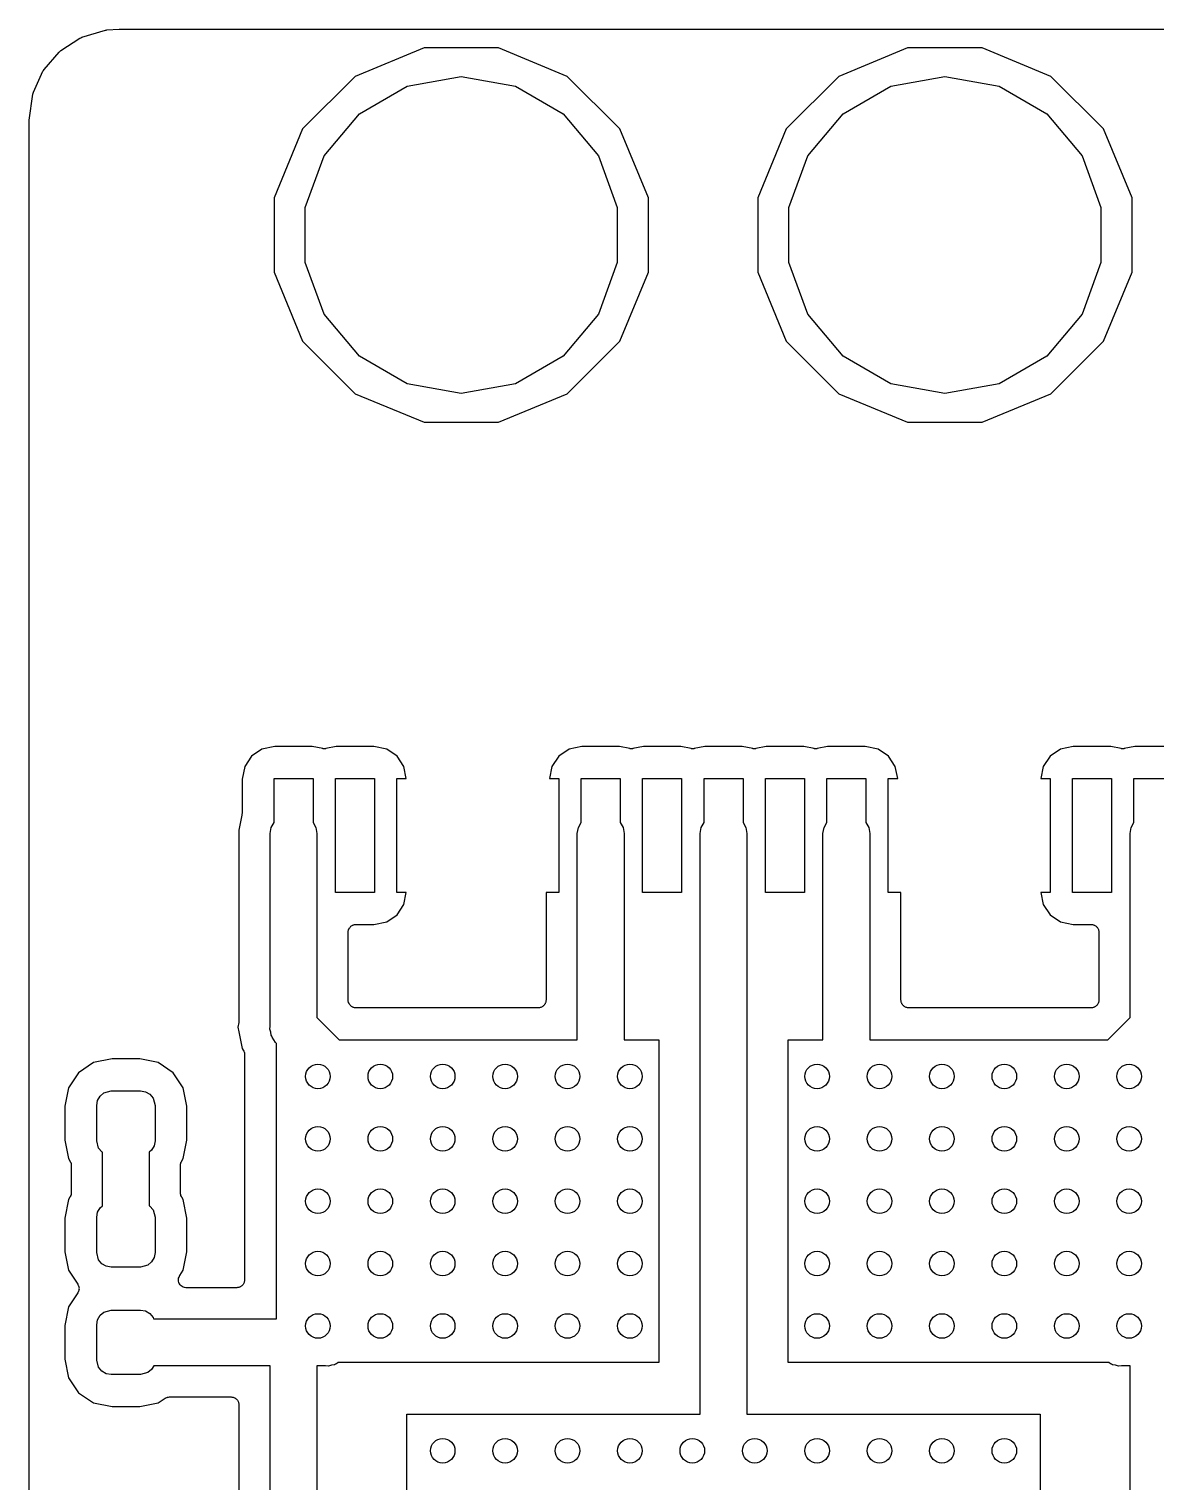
# Model space of a CAD drawing. Extents: x 40 to 164, y -163 to -60.
# Drawn here: x 39.95 to 58.3, y -83.17 to -59.51 of the extents above; entities that cross this region are included whole.
import ezdxf

# ---------------------------------------------------------------- set-up
doc = ezdxf.new("R2010")
doc.units = 0
doc.header["$MEASUREMENT"] = 0
doc.layers.add('BLACK', color=7, linetype='CONTINUOUS')

msp = doc.modelspace()

# ---------------------------------------------------------------- linework, layer by layer
at = {"layer": 'BLACK', "linetype": 'CONTINUOUS'}
for p, q in [((40.8141, -59.6448), (41.1948, -59.531)), ((41.1948, -59.531), (41.2084, -59.5294)), ((41.2084, -59.5294), (41.2218, -59.526)), ((41.2218, -59.526), (41.4189, -59.5113)), ((41.4189, -59.5113), (41.4237, -59.5118)), ((41.4237, -59.5118), (41.4283, -59.511)), ((41.4283, -59.511), (161.747, -59.511)), ((40.4555, -59.8749), (40.4686, -59.8627)), ((40.4686, -59.8627), (40.7814, -59.6599)), ((40.7814, -59.6599), (40.798, -59.6529)), ((40.798, -59.6529), (40.8141, -59.6448)), ((46.3837, -59.817), (45.2634, -60.281)), ((47.5963, -59.817), (46.3837, -59.817)), ((48.7166, -60.281), (47.5963, -59.817)), ((54.2577, -59.817), (53.1374, -60.281)), ((55.4703, -59.817), (54.2577, -59.817)), ((56.5906, -60.281), (55.4703, -59.817)), ((40.1982, -60.1687), (40.4415, -59.8863)), ((40.4415, -59.8863), (40.4555, -59.8749)), ((40.0245, -60.5384), (40.1788, -60.1991)), ((40.1788, -60.1991), (40.189, -60.1842)), ((40.189, -60.1842), (40.1982, -60.1687)), ((45.2634, -60.281), (44.406, -61.1384)), ((46.1079, -60.4414), (46.99, -60.2858)), ((46.99, -60.2858), (47.8721, -60.4414)), ((49.574, -61.1384), (48.7166, -60.281)), ((53.1374, -60.281), (52.28, -61.1384)), ((53.9819, -60.4414), (54.864, -60.2858)), ((54.864, -60.2858), (55.7461, -60.4414)), ((57.448, -61.1384), (56.5906, -60.281)), ((40.0144, -60.573), (40.02, -60.5559)), ((40.02, -60.5559), (40.0245, -60.5384)), ((45.3321, -60.8892), (46.1079, -60.4414)), ((47.8721, -60.4414), (48.6479, -60.8892)), ((53.2061, -60.8892), (53.9819, -60.4414)), ((55.7461, -60.4414), (56.5219, -60.8892)), ((39.9543, -60.9926), (40.0144, -60.573)), ((39.953, -61.0106), (39.9546, -61.0016)), ((39.953, -101.328), (39.953, -61.0106)), ((39.9546, -61.0016), (39.9543, -60.9926)), ((44.7564, -61.5754), (45.3321, -60.8892)), ((48.6479, -60.8892), (49.2236, -61.5754)), ((52.6304, -61.5754), (53.2061, -60.8892)), ((56.5219, -60.8892), (57.0976, -61.5754)), ((44.406, -61.1384), (43.942, -62.2587)), ((50.038, -62.2587), (49.574, -61.1384)), ((52.28, -61.1384), (51.816, -62.2587)), ((57.912, -62.2587), (57.448, -61.1384)), ((44.45, -62.4171), (44.7564, -61.5754)), ((49.2236, -61.5754), (49.53, -62.4171)), ((52.324, -62.4171), (52.6304, -61.5754)), ((57.0976, -61.5754), (57.404, -62.4171)), ((43.942, -62.2587), (43.942, -63.4713)), ((44.45, -63.3129), (44.45, -62.4171)), ((49.53, -62.4171), (49.53, -63.3129)), ((50.038, -63.4713), (50.038, -62.2587)), ((51.816, -62.2587), (51.816, -63.4713)), ((52.324, -63.3129), (52.324, -62.4171)), ((57.404, -62.4171), (57.404, -63.3129)), ((57.912, -63.4713), (57.912, -62.2587)), ((44.7564, -64.1546), (44.45, -63.3129)), ((49.53, -63.3129), (49.2236, -64.1546)), ((52.6304, -64.1546), (52.324, -63.3129)), ((57.404, -63.3129), (57.0976, -64.1546)), ((43.942, -63.4713), (44.406, -64.5916)), ((49.574, -64.5916), (50.038, -63.4713)), ((51.816, -63.4713), (52.28, -64.5916)), ((57.448, -64.5916), (57.912, -63.4713)), ((45.3321, -64.8408), (44.7564, -64.1546)), ((49.2236, -64.1546), (48.6479, -64.8408)), ((53.2061, -64.8408), (52.6304, -64.1546)), ((57.0976, -64.1546), (56.5219, -64.8408)), ((44.406, -64.5916), (45.2634, -65.449)), ((48.7166, -65.449), (49.574, -64.5916)), ((52.28, -64.5916), (53.1374, -65.449)), ((56.5906, -65.449), (57.448, -64.5916)), ((46.1079, -65.2886), (45.3321, -64.8408)), ((48.6479, -64.8408), (47.8721, -65.2886)), ((53.9819, -65.2886), (53.2061, -64.8408)), ((56.5219, -64.8408), (55.7461, -65.2886)), ((46.99, -65.4442), (46.1079, -65.2886)), ((47.8721, -65.2886), (46.99, -65.4442)), ((54.864, -65.4442), (53.9819, -65.2886)), ((55.7461, -65.2886), (54.864, -65.4442)), ((45.2634, -65.449), (46.3837, -65.913)), ((47.5963, -65.913), (48.7166, -65.449)), ((53.1374, -65.449), (54.2577, -65.913)), ((55.4703, -65.913), (56.5906, -65.449)), ((46.3837, -65.913), (47.5963, -65.913)), ((54.2577, -65.913), (55.4703, -65.913)), ((43.955, -71.1965), (43.7443, -71.2384)), ((44.565, -71.1965), (43.955, -71.1965)), ((44.7352, -71.2303), (44.565, -71.1965)), ((44.955, -71.1965), (44.7848, -71.2303)), ((45.565, -71.1965), (44.955, -71.1965)), ((45.7757, -71.2384), (45.565, -71.1965)), ((48.955, -71.1965), (48.7443, -71.2384)), ((49.565, -71.1965), (48.955, -71.1965)), ((49.7352, -71.2303), (49.565, -71.1965)), ((49.955, -71.1965), (49.7848, -71.2303)), ((50.565, -71.1965), (49.955, -71.1965)), ((50.7352, -71.2303), (50.565, -71.1965)), ((50.955, -71.1965), (50.7848, -71.2303)), ((51.565, -71.1965), (50.955, -71.1965)), ((51.7352, -71.2303), (51.565, -71.1965)), ((51.955, -71.1965), (51.7848, -71.2303)), ((52.565, -71.1965), (51.955, -71.1965)), ((52.7352, -71.2303), (52.565, -71.1965)), ((52.955, -71.1965), (52.7848, -71.2303)), ((53.565, -71.1965), (52.955, -71.1965)), ((53.7757, -71.2384), (53.565, -71.1965)), ((56.955, -71.1965), (56.7443, -71.2384)), ((57.565, -71.1965), (56.955, -71.1965)), ((57.7352, -71.2303), (57.565, -71.1965)), ((57.955, -71.1965), (57.7848, -71.2303)), ((58.565, -71.1965), (57.955, -71.1965)), ((43.5763, -71.3507), (43.464, -71.5187)), ((43.7443, -71.2384), (43.5763, -71.3507)), ((44.738, -71.2304), (44.7352, -71.2303)), ((44.7407, -71.2313), (44.738, -71.2304)), ((44.76, -71.2309), (44.7407, -71.2313)), ((44.7793, -71.2313), (44.76, -71.2309)), ((44.782, -71.2304), (44.7793, -71.2313)), ((44.7848, -71.2303), (44.782, -71.2304)), ((45.9437, -71.3507), (45.7757, -71.2384)), ((46.056, -71.5187), (45.9437, -71.3507)), ((48.5763, -71.3507), (48.464, -71.5187)), ((48.7443, -71.2384), (48.5763, -71.3507)), ((49.738, -71.2304), (49.7352, -71.2303)), ((49.7407, -71.2313), (49.738, -71.2304)), ((49.76, -71.2309), (49.7407, -71.2313)), ((49.7793, -71.2313), (49.76, -71.2309)), ((49.782, -71.2304), (49.7793, -71.2313)), ((49.7848, -71.2303), (49.782, -71.2304)), ((50.738, -71.2304), (50.7352, -71.2303)), ((50.7407, -71.2313), (50.738, -71.2304)), ((50.76, -71.2309), (50.7407, -71.2313)), ((50.7793, -71.2313), (50.76, -71.2309)), ((50.782, -71.2304), (50.7793, -71.2313)), ((50.7848, -71.2303), (50.782, -71.2304)), ((51.738, -71.2304), (51.7352, -71.2303)), ((51.7407, -71.2313), (51.738, -71.2304)), ((51.76, -71.2309), (51.7407, -71.2313)), ((51.7793, -71.2313), (51.76, -71.2309)), ((51.782, -71.2304), (51.7793, -71.2313)), ((51.7848, -71.2303), (51.782, -71.2304)), ((52.738, -71.2304), (52.7352, -71.2303)), ((52.7407, -71.2313), (52.738, -71.2304)), ((52.76, -71.2309), (52.7407, -71.2313)), ((52.7793, -71.2313), (52.76, -71.2309)), ((52.782, -71.2304), (52.7793, -71.2313)), ((52.7848, -71.2303), (52.782, -71.2304)), ((53.9437, -71.3507), (53.7757, -71.2384)), ((54.056, -71.5187), (53.9437, -71.3507)), ((56.5763, -71.3507), (56.464, -71.5187)), ((56.7443, -71.2384), (56.5763, -71.3507)), ((57.738, -71.2304), (57.7352, -71.2303)), ((57.7407, -71.2313), (57.738, -71.2304)), ((57.76, -71.2309), (57.7407, -71.2313)), ((57.7793, -71.2313), (57.76, -71.2309)), ((57.782, -71.2304), (57.7793, -71.2313)), ((57.7848, -71.2303), (57.782, -71.2304)), ((43.464, -71.5187), (43.4221, -71.7294)), ((46.0954, -71.7169), (46.056, -71.5187)), ((48.464, -71.5187), (48.4245, -71.7169)), ((54.0955, -71.7169), (54.056, -71.5187)), ((56.464, -71.5187), (56.4245, -71.7169)), ((43.4221, -71.7294), (43.4221, -72.2872)), ((43.9425, -72.4319), (43.9425, -71.7169)), ((43.9425, -71.7169), (44.5775, -71.7169)), ((44.5775, -71.7169), (44.5775, -72.4319)), ((44.9425, -73.5711), (44.9425, -71.7169)), ((44.9425, -71.7169), (45.5775, -71.7169)), ((45.5775, -71.7169), (45.5775, -73.5711)), ((45.9425, -73.5711), (45.9425, -71.7169)), ((45.9425, -71.7169), (46.0954, -71.7169)), ((48.4245, -71.7169), (48.5775, -71.7169)), ((48.5775, -71.7169), (48.5775, -73.5711)), ((48.9425, -72.4319), (48.9425, -71.7169)), ((48.9425, -71.7169), (49.5775, -71.7169)), ((49.5775, -71.7169), (49.5775, -72.4319)), ((49.9425, -73.5711), (49.9425, -71.7169)), ((49.9425, -71.7169), (50.5775, -71.7169)), ((50.5775, -71.7169), (50.5775, -73.5711)), ((50.9425, -72.4319), (50.9425, -71.7169)), ((50.9425, -71.7169), (51.5775, -71.7169)), ((51.5775, -71.7169), (51.5775, -72.4319)), ((51.9425, -73.5711), (51.9425, -71.7169)), ((51.9425, -71.7169), (52.5775, -71.7169)), ((52.5775, -71.7169), (52.5775, -73.5711)), ((52.9425, -72.4319), (52.9425, -71.7169)), ((52.9425, -71.7169), (53.5775, -71.7169)), ((53.5775, -71.7169), (53.5775, -72.4319)), ((53.9425, -73.5711), (53.9425, -71.7169)), ((53.9425, -71.7169), (54.0955, -71.7169)), ((56.4245, -71.7169), (56.5775, -71.7169)), ((56.5775, -71.7169), (56.5775, -73.5711)), ((56.9425, -73.5711), (56.9425, -71.7169)), ((56.9425, -71.7169), (57.5775, -71.7169)), ((57.5775, -71.7169), (57.5775, -73.5711)), ((57.9425, -72.4319), (57.9425, -71.7169)), ((57.9425, -71.7169), (58.5775, -71.7169)), ((43.4196, -72.312), (43.371, -72.5564)), ((43.4199, -72.2995), (43.4196, -72.312)), ((43.4221, -72.2872), (43.4199, -72.2995)), ((43.371, -72.5564), (43.371, -75.6658)), ((43.879, -72.6107), (43.8965, -72.5117)), ((43.879, -75.7493), (43.879, -72.6107)), ((43.8965, -72.5117), (43.9425, -72.4319)), ((44.5775, -72.4319), (44.6235, -72.5117)), ((44.6235, -72.5117), (44.641, -72.6107)), ((44.641, -72.6107), (44.641, -75.6081)), ((48.879, -72.6107), (48.8965, -72.5117)), ((48.879, -75.9714), (48.879, -72.6107)), ((48.8965, -72.5117), (48.9425, -72.4319)), ((49.5775, -72.4319), (49.6235, -72.5117)), ((49.6235, -72.5117), (49.641, -72.6107)), ((49.641, -72.6107), (49.641, -75.9714)), ((50.879, -72.6107), (50.8965, -72.5117)), ((50.879, -82.0674), (50.879, -72.6107)), ((50.8965, -72.5117), (50.9425, -72.4319)), ((51.5775, -72.4319), (51.6235, -72.5117)), ((51.6235, -72.5117), (51.641, -72.6107)), ((51.641, -72.6107), (51.641, -82.0674)), ((52.879, -72.6107), (52.8965, -72.5117)), ((52.879, -75.9714), (52.879, -72.6107)), ((52.8965, -72.5117), (52.9425, -72.4319)), ((53.5775, -72.4319), (53.6235, -72.5117)), ((53.6235, -72.5117), (53.641, -72.6107)), ((53.641, -72.6107), (53.641, -75.9714)), ((57.879, -72.6107), (57.8965, -72.5117)), ((57.879, -75.6081), (57.879, -72.6107)), ((57.8965, -72.5117), (57.9425, -72.4319)), ((45.5775, -73.5711), (44.9425, -73.5711)), ((46.0954, -73.5711), (45.9425, -73.5711)), ((46.056, -73.7693), (46.0954, -73.5711)), ((48.5775, -73.5711), (48.371, -73.5711)), ((48.371, -73.5711), (48.371, -75.324)), ((50.5775, -73.5711), (49.9425, -73.5711)), ((52.5775, -73.5711), (51.9425, -73.5711)), ((54.149, -73.5711), (53.9425, -73.5711)), ((54.149, -75.324), (54.149, -73.5711)), ((56.5775, -73.5711), (56.4245, -73.5711)), ((56.4245, -73.5711), (56.464, -73.7693)), ((57.5775, -73.5711), (56.9425, -73.5711)), ((45.9437, -73.9373), (46.056, -73.7693)), ((56.464, -73.7693), (56.5763, -73.9373)), ((45.565, -74.0915), (45.7757, -74.0496)), ((45.7757, -74.0496), (45.9437, -73.9373)), ((56.5763, -73.9373), (56.7443, -74.0496)), ((56.7443, -74.0496), (56.955, -74.0915)), ((45.149, -74.2185), (45.1509, -74.2076)), ((45.149, -75.324), (45.149, -74.2185)), ((45.1509, -74.1965), (45.1547, -74.186)), ((45.1509, -74.2076), (45.1509, -74.1965)), ((45.1547, -74.186), (45.1567, -74.1751)), ((45.1567, -74.1751), (45.1622, -74.1655)), ((45.1622, -74.1655), (45.166, -74.155)), ((45.166, -74.155), (45.1732, -74.1465)), ((45.1732, -74.1465), (45.1787, -74.1369)), ((45.1787, -74.1369), (45.1872, -74.1298)), ((45.1872, -74.1298), (45.1944, -74.1213)), ((45.1944, -74.1213), (45.204, -74.1157)), ((45.204, -74.1157), (45.2125, -74.1086)), ((45.2125, -74.1086), (45.2229, -74.1048)), ((45.2229, -74.1048), (45.2326, -74.0992)), ((45.2326, -74.0992), (45.2435, -74.0973)), ((45.2435, -74.0973), (45.2539, -74.0935)), ((45.2539, -74.0935), (45.2651, -74.0935)), ((45.2651, -74.0935), (45.276, -74.0915)), ((45.276, -74.0915), (45.565, -74.0915)), ((56.955, -74.0915), (57.244, -74.0915)), ((57.244, -74.0915), (57.2549, -74.0935)), ((57.2549, -74.0935), (57.2661, -74.0935)), ((57.2661, -74.0935), (57.2765, -74.0973)), ((57.2765, -74.0973), (57.2874, -74.0992)), ((57.2874, -74.0992), (57.2971, -74.1048)), ((57.2971, -74.1048), (57.3075, -74.1086)), ((57.3075, -74.1086), (57.316, -74.1157)), ((57.316, -74.1157), (57.3256, -74.1213)), ((57.3256, -74.1213), (57.3328, -74.1298)), ((57.3328, -74.1298), (57.3413, -74.1369)), ((57.3413, -74.1369), (57.3468, -74.1465)), ((57.3468, -74.1465), (57.354, -74.155)), ((57.354, -74.155), (57.3578, -74.1655)), ((57.3578, -74.1655), (57.3633, -74.1751)), ((57.3633, -74.1751), (57.3653, -74.186)), ((57.3653, -74.186), (57.3691, -74.1965)), ((57.3691, -74.1965), (57.3691, -74.2076)), ((57.3691, -74.2076), (57.371, -74.2185)), ((57.371, -74.2185), (57.371, -75.324)), ((45.1509, -75.3349), (45.149, -75.324)), ((45.1509, -75.346), (45.1509, -75.3349)), ((45.1547, -75.3565), (45.1509, -75.346)), ((45.1567, -75.3674), (45.1547, -75.3565)), ((45.1622, -75.377), (45.1567, -75.3674)), ((45.166, -75.3875), (45.1622, -75.377)), ((45.1732, -75.396), (45.166, -75.3875)), ((45.1787, -75.4056), (45.1732, -75.396)), ((45.1872, -75.4127), (45.1787, -75.4056)), ((45.1944, -75.4212), (45.1872, -75.4127)), ((45.204, -75.4268), (45.1944, -75.4212)), ((45.2125, -75.4339), (45.204, -75.4268)), ((45.2229, -75.4377), (45.2125, -75.4339)), ((45.2326, -75.4433), (45.2229, -75.4377)), ((45.2435, -75.4452), (45.2326, -75.4433)), ((45.2539, -75.449), (45.2435, -75.4452)), ((45.2651, -75.449), (45.2539, -75.449)), ((45.276, -75.451), (45.2651, -75.449)), ((48.244, -75.451), (45.276, -75.451)), ((48.2549, -75.449), (48.244, -75.451)), ((48.2661, -75.449), (48.2549, -75.449)), ((48.2765, -75.4452), (48.2661, -75.449)), ((48.2874, -75.4433), (48.2765, -75.4452)), ((48.2971, -75.4377), (48.2874, -75.4433)), ((48.3075, -75.4339), (48.2971, -75.4377)), ((48.316, -75.4268), (48.3075, -75.4339)), ((48.3256, -75.4212), (48.316, -75.4268)), ((48.3328, -75.4127), (48.3256, -75.4212)), ((48.3413, -75.4056), (48.3328, -75.4127)), ((48.3468, -75.396), (48.3413, -75.4056)), ((48.354, -75.3875), (48.3468, -75.396)), ((48.3578, -75.377), (48.354, -75.3875)), ((48.3633, -75.3674), (48.3578, -75.377)), ((48.3653, -75.3565), (48.3633, -75.3674)), ((48.3691, -75.346), (48.3653, -75.3565)), ((48.371, -75.324), (48.3691, -75.3349)), ((48.3691, -75.3349), (48.3691, -75.346)), ((54.1509, -75.3349), (54.149, -75.324)), ((54.1509, -75.346), (54.1509, -75.3349)), ((54.1547, -75.3565), (54.1509, -75.346)), ((54.1567, -75.3674), (54.1547, -75.3565)), ((54.1622, -75.377), (54.1567, -75.3674)), ((54.166, -75.3875), (54.1622, -75.377)), ((54.1732, -75.396), (54.166, -75.3875)), ((54.1787, -75.4056), (54.1732, -75.396)), ((54.1872, -75.4127), (54.1787, -75.4056)), ((54.1944, -75.4212), (54.1872, -75.4127)), ((54.204, -75.4268), (54.1944, -75.4212)), ((54.2125, -75.4339), (54.204, -75.4268)), ((54.2229, -75.4377), (54.2125, -75.4339)), ((54.2326, -75.4433), (54.2229, -75.4377)), ((54.2435, -75.4452), (54.2326, -75.4433)), ((54.2539, -75.449), (54.2435, -75.4452)), ((54.2651, -75.449), (54.2539, -75.449)), ((54.276, -75.451), (54.2651, -75.449)), ((57.244, -75.451), (54.276, -75.451)), ((57.2549, -75.449), (57.244, -75.451)), ((57.2661, -75.449), (57.2549, -75.449)), ((57.2765, -75.4452), (57.2661, -75.449)), ((57.2874, -75.4433), (57.2765, -75.4452)), ((57.2971, -75.4377), (57.2874, -75.4433)), ((57.3075, -75.4339), (57.2971, -75.4377)), ((57.316, -75.4268), (57.3075, -75.4339)), ((57.3256, -75.4212), (57.316, -75.4268)), ((57.3328, -75.4127), (57.3256, -75.4212)), ((57.3413, -75.4056), (57.3328, -75.4127)), ((57.3468, -75.396), (57.3413, -75.4056)), ((57.354, -75.3875), (57.3468, -75.396)), ((57.3578, -75.377), (57.354, -75.3875)), ((57.3633, -75.3674), (57.3578, -75.377)), ((57.3653, -75.3565), (57.3633, -75.3674)), ((57.3691, -75.346), (57.3653, -75.3565)), ((57.371, -75.324), (57.3691, -75.3349)), ((57.3691, -75.3349), (57.3691, -75.346)), ((43.3686, -75.6906), (43.3536, -75.7659)), ((43.3688, -75.6781), (43.3686, -75.6906)), ((43.371, -75.6658), (43.3688, -75.6781)), ((44.641, -75.6081), (45.0043, -75.9714)), ((57.5157, -75.9714), (57.879, -75.6081)), ((43.3536, -75.7659), (43.3686, -75.8412)), ((43.3686, -75.8412), (43.3686, -75.8412)), ((43.3686, -75.8412), (43.4226, -76.1128)), ((43.8746, -75.7996), (43.879, -75.7493)), ((43.8877, -75.8484), (43.8746, -75.7996)), ((43.8965, -75.8982), (43.8877, -75.8484)), ((43.905, -75.913), (43.8965, -75.8982)), ((43.9094, -75.9294), (43.905, -75.913)), ((43.9384, -75.9708), (43.9094, -75.9294)), ((43.4226, -76.1128), (43.4411, -76.1404)), ((43.4411, -76.1404), (43.4472, -76.1544)), ((43.4472, -76.1544), (43.4548, -76.1675)), ((43.4548, -76.1675), (43.456, -76.1744)), ((43.456, -76.1744), (43.4588, -76.1808)), ((43.4588, -76.1808), (43.4598, -76.196)), ((43.9636, -76.0146), (43.9384, -75.9708)), ((43.9829, -76.0307), (43.9636, -76.0146)), ((43.9829, -80.518), (43.9829, -76.0307)), ((45.0043, -75.9714), (48.879, -75.9714)), ((49.641, -75.9714), (50.2059, -75.9714)), ((50.2059, -75.9714), (50.2059, -81.2292)), ((52.3141, -81.2292), (52.3141, -75.9714)), ((52.3141, -75.9714), (52.879, -75.9714)), ((53.641, -75.9714), (57.5157, -75.9714)), ((41.0024, -76.3436), (40.7573, -76.5073)), ((41.304, -76.2836), (41.0024, -76.3436)), ((41.754, -76.2836), (41.304, -76.2836)), ((42.0556, -76.3436), (41.754, -76.2836)), ((42.3007, -76.5073), (42.0556, -76.3436)), ((43.4598, -76.196), (43.4625, -76.211)), ((43.4625, -76.211), (43.4625, -79.883)), ((40.7573, -76.5073), (40.5936, -76.7524)), ((42.4644, -76.7524), (42.3007, -76.5073)), ((40.5936, -76.7524), (40.5336, -77.054)), ((41.0683, -76.9603), (41.1096, -76.8888)), ((41.1096, -76.8888), (41.1728, -76.8358)), ((41.1728, -76.8358), (41.2915, -76.804)), ((41.2915, -76.804), (41.7665, -76.804)), ((41.7665, -76.804), (41.8477, -76.8183)), ((41.8477, -76.8183), (41.9192, -76.8596)), ((41.9192, -76.8596), (41.9722, -76.9227)), ((42.5244, -77.054), (42.4644, -76.7524)), ((40.5336, -77.054), (40.5336, -77.604)), ((41.054, -77.0415), (41.0683, -76.9603)), ((41.054, -77.6165), (41.054, -77.0415)), ((41.9722, -76.9227), (42.004, -77.0415)), ((42.004, -77.0415), (42.004, -77.6165)), ((42.5244, -77.604), (42.5244, -77.054)), ((40.5336, -77.604), (40.5936, -77.9056)), ((42.4644, -77.9056), (42.5244, -77.604)), ((41.0858, -77.7352), (41.054, -77.6165)), ((41.1388, -77.7984), (41.0858, -77.7352)), ((41.148, -77.8037), (41.1388, -77.7984)), ((41.148, -78.6766), (41.148, -77.8037)), ((41.9484, -77.7692), (41.91, -77.8014)), ((41.91, -77.8014), (41.91, -78.6743)), ((41.9897, -77.6977), (41.9484, -77.7692)), ((42.004, -77.6165), (41.9897, -77.6977)), ((40.5936, -77.9056), (40.6186, -77.9431)), ((40.6186, -77.9431), (40.6247, -77.957)), ((40.6247, -77.957), (40.6323, -77.9702)), ((40.6323, -77.9702), (40.6336, -77.9771)), ((40.6336, -77.9771), (40.6364, -77.9835)), ((40.6364, -77.9835), (40.6374, -77.9986)), ((40.6374, -77.9986), (40.64, -78.0136)), ((40.64, -78.0136), (40.64, -78.4644)), ((42.418, -78.0136), (42.4206, -77.9986)), ((42.418, -78.4644), (42.418, -78.0136)), ((42.4206, -77.9986), (42.4216, -77.9834)), ((42.4216, -77.9834), (42.4244, -77.9771)), ((42.4244, -77.9771), (42.4257, -77.9702)), ((42.4257, -77.9702), (42.4333, -77.957)), ((42.4333, -77.957), (42.4394, -77.9431)), ((42.4394, -77.9431), (42.4644, -77.9056)), ((40.6186, -78.5349), (40.5936, -78.5724)), ((40.6247, -78.521), (40.6186, -78.5349)), ((40.6323, -78.5078), (40.6247, -78.521)), ((40.6336, -78.5009), (40.6323, -78.5078)), ((40.6364, -78.4945), (40.6336, -78.5009)), ((40.6374, -78.4794), (40.6364, -78.4945)), ((40.64, -78.4644), (40.6374, -78.4794)), ((42.4206, -78.4794), (42.418, -78.4644)), ((42.4216, -78.4945), (42.4206, -78.4794)), ((42.4244, -78.5009), (42.4216, -78.4945)), ((42.4257, -78.5078), (42.4244, -78.5009)), ((42.4333, -78.521), (42.4257, -78.5078)), ((42.4394, -78.5349), (42.4333, -78.521)), ((42.4644, -78.5724), (42.4394, -78.5349)), ((40.5936, -78.5724), (40.5336, -78.874)), ((41.054, -78.8615), (41.0683, -78.7803)), ((41.0683, -78.7803), (41.1096, -78.7088)), ((41.1096, -78.7088), (41.148, -78.6766)), ((41.91, -78.6743), (41.9192, -78.6796)), ((41.9192, -78.6796), (41.9722, -78.7428)), ((41.9722, -78.7428), (42.004, -78.8615)), ((42.5244, -78.874), (42.4644, -78.5724)), ((40.5336, -78.874), (40.5336, -79.424)), ((41.054, -79.4365), (41.054, -78.8615)), ((42.004, -78.8615), (42.004, -79.4365)), ((42.5244, -79.424), (42.5244, -78.874)), ((40.5336, -79.424), (40.5936, -79.7256)), ((41.0858, -79.5553), (41.054, -79.4365)), ((42.004, -79.4365), (41.9897, -79.5177)), ((42.4644, -79.7256), (42.5244, -79.424)), ((40.5936, -79.7256), (40.7458, -79.9534)), ((41.1388, -79.6184), (41.0858, -79.5553)), ((41.2103, -79.6597), (41.1388, -79.6184)), ((41.2915, -79.674), (41.2103, -79.6597)), ((41.7665, -79.674), (41.2915, -79.674)), ((41.8852, -79.6422), (41.7665, -79.674)), ((41.9484, -79.5892), (41.8852, -79.6422)), ((41.9897, -79.5177), (41.9484, -79.5892)), ((42.4064, -79.8124), (42.4644, -79.7256)), ((40.7458, -79.9534), (40.7492, -79.9611)), ((40.7492, -79.9611), (40.7541, -79.9678)), ((40.7541, -79.9678), (40.758, -79.9811)), ((42.3858, -79.8968), (42.3869, -79.8789)), ((42.3869, -79.9009), (42.3858, -79.8968)), ((42.3869, -79.8609), (42.3884, -79.857)), ((42.3869, -79.8789), (42.3869, -79.8609)), ((42.3869, -79.9051), (42.3869, -79.9009)), ((42.3931, -79.9219), (42.3869, -79.9051)), ((42.3884, -79.857), (42.3887, -79.8528)), ((42.3887, -79.8528), (42.3959, -79.8364)), ((42.3981, -79.9392), (42.3931, -79.9219)), ((42.3959, -79.8364), (42.402, -79.8195)), ((42.4006, -79.9426), (42.3981, -79.9392)), ((42.402, -79.9465), (42.4006, -79.9426)), ((42.402, -79.8195), (42.4047, -79.8163)), ((42.4136, -79.9603), (42.402, -79.9465)), ((42.4047, -79.8163), (42.4064, -79.8124)), ((42.4242, -79.9747), (42.4136, -79.9603)), ((42.4277, -79.9771), (42.4242, -79.9747)), ((43.4242, -79.9718), (43.4171, -79.9803)), ((43.4327, -79.9646), (43.4242, -79.9718)), ((43.4383, -79.955), (43.4327, -79.9646)), ((43.4454, -79.9465), (43.4383, -79.955)), ((43.4492, -79.9361), (43.4454, -79.9465)), ((43.4548, -79.9264), (43.4492, -79.9361)), ((43.4567, -79.9155), (43.4548, -79.9264)), ((43.4605, -79.9051), (43.4567, -79.9155)), ((43.4625, -79.883), (43.4605, -79.8939)), ((43.4605, -79.8939), (43.4605, -79.9051)), ((40.7458, -80.0946), (40.5936, -80.3224)), ((40.7492, -80.0869), (40.7458, -80.0946)), ((40.7541, -80.0802), (40.7492, -80.0869)), ((40.758, -80.0669), (40.7541, -80.0802)), ((40.758, -79.9811), (40.7636, -79.9938)), ((40.7636, -80.0542), (40.758, -80.0669)), ((40.7636, -79.9938), (40.7641, -80.0022)), ((40.7641, -80.0458), (40.7636, -80.0542)), ((40.7641, -80.0022), (40.7664, -80.0102)), ((40.7664, -80.0378), (40.7641, -80.0458)), ((40.7664, -80.0102), (40.7655, -80.024)), ((40.7655, -80.024), (40.7664, -80.0378)), ((42.4304, -79.9803), (42.4277, -79.9771)), ((42.4459, -79.9893), (42.4304, -79.9803)), ((42.4609, -79.9992), (42.4459, -79.9893)), ((42.4649, -80.0002), (42.4609, -79.9992)), ((42.4686, -80.0023), (42.4649, -80.0002)), ((42.4863, -80.0055), (42.4686, -80.0023)), ((42.5037, -80.0097), (42.4863, -80.0055)), ((42.5079, -80.0093), (42.5037, -80.0097)), ((42.512, -80.01), (42.5079, -80.0093)), ((43.3355, -80.01), (42.512, -80.01)), ((43.3464, -80.0081), (43.3355, -80.01)), ((43.3575, -80.0081), (43.3464, -80.0081)), ((43.368, -80.0043), (43.3575, -80.0081)), ((43.3789, -80.0023), (43.368, -80.0043)), ((43.3885, -79.9968), (43.3789, -80.0023)), ((43.399, -79.993), (43.3885, -79.9968)), ((43.4075, -79.9858), (43.399, -79.993)), ((43.4171, -79.9803), (43.4075, -79.9858)), ((40.5936, -80.3224), (40.5336, -80.624)), ((41.1096, -80.4588), (41.1728, -80.4058)), ((41.1728, -80.4058), (41.2915, -80.374)), ((41.2915, -80.374), (41.7665, -80.374)), ((41.7665, -80.374), (41.8477, -80.3883)), ((41.8477, -80.3883), (41.9192, -80.4296)), ((41.9192, -80.4296), (41.9722, -80.4928)), ((40.5336, -80.624), (40.5336, -81.174)), ((41.054, -80.6115), (41.0683, -80.5303)), ((41.054, -81.1865), (41.054, -80.6115)), ((41.0683, -80.5303), (41.1096, -80.4588)), ((41.9722, -80.4928), (41.9789, -80.518)), ((41.9789, -80.518), (43.9829, -80.518)), ((40.5336, -81.174), (40.5936, -81.4756)), ((41.0858, -81.3053), (41.054, -81.1865)), ((41.1388, -81.3684), (41.0858, -81.3053)), ((41.2103, -81.4097), (41.1388, -81.3684)), ((41.8852, -81.3922), (41.7665, -81.424)), ((41.9484, -81.3392), (41.8852, -81.3922)), ((41.9826, -81.28), (41.9484, -81.3392)), ((43.879, -81.28), (41.9826, -81.28)), ((43.879, -88.9302), (43.879, -81.28)), ((44.7791, -81.28), (44.641, -81.28)), ((44.641, -81.28), (44.641, -90.6859)), ((44.8294, -81.2844), (44.7791, -81.28)), ((44.8782, -81.2713), (44.8294, -81.2844)), ((44.928, -81.2625), (44.8782, -81.2713)), ((44.9428, -81.254), (44.928, -81.2625)), ((44.9592, -81.2496), (44.9428, -81.254)), ((44.9884, -81.2292), (44.9592, -81.2496)), ((50.2059, -81.2292), (44.9884, -81.2292)), ((57.5316, -81.2292), (52.3141, -81.2292)), ((57.5608, -81.2496), (57.5316, -81.2292)), ((57.5772, -81.254), (57.5608, -81.2496)), ((57.592, -81.2625), (57.5772, -81.254)), ((57.6418, -81.2713), (57.592, -81.2625)), ((57.6906, -81.2844), (57.6418, -81.2713)), ((57.7409, -81.28), (57.6906, -81.2844)), ((57.879, -81.28), (57.7409, -81.28)), ((57.879, -90.6859), (57.879, -81.28)), ((40.5936, -81.4756), (40.7573, -81.7207)), ((41.2915, -81.424), (41.2103, -81.4097)), ((41.7665, -81.424), (41.2915, -81.424)), ((40.7573, -81.7207), (41.0024, -81.8844)), ((42.0556, -81.8844), (42.1679, -81.8094)), ((42.1679, -81.8094), (42.1818, -81.8033)), ((42.1818, -81.8033), (42.195, -81.7957)), ((42.195, -81.7957), (42.2019, -81.7944)), ((42.2019, -81.7944), (42.2083, -81.7916)), ((42.2083, -81.7916), (42.2235, -81.7906)), ((42.2235, -81.7906), (42.2385, -81.788)), ((42.2385, -81.788), (43.244, -81.788)), ((43.244, -81.788), (43.2549, -81.7899)), ((43.2549, -81.7899), (43.2661, -81.7899)), ((43.2661, -81.7899), (43.2765, -81.7937)), ((43.2765, -81.7937), (43.2874, -81.7957)), ((43.2874, -81.7957), (43.2971, -81.8012)), ((43.2971, -81.8012), (43.3075, -81.805)), ((43.3075, -81.805), (43.316, -81.8122)), ((43.316, -81.8122), (43.3256, -81.8177)), ((43.3256, -81.8177), (43.3328, -81.8262)), ((43.3328, -81.8262), (43.3413, -81.8334)), ((43.3413, -81.8334), (43.3468, -81.843)), ((43.3468, -81.843), (43.354, -81.8515)), ((43.354, -81.8515), (43.3578, -81.8619)), ((43.3578, -81.8619), (43.3633, -81.8716)), ((41.0024, -81.8844), (41.304, -81.9444)), ((41.304, -81.9444), (41.754, -81.9444)), ((41.754, -81.9444), (42.0556, -81.8844)), ((43.3633, -81.8716), (43.3653, -81.8825)), ((43.3653, -81.8825), (43.3691, -81.8929)), ((43.3691, -81.8929), (43.3691, -81.9041)), ((43.3691, -81.9041), (43.371, -81.915)), ((43.371, -81.915), (43.371, -88.8634)), ((46.1038, -86.7864), (46.1038, -82.0674)), ((46.1038, -82.0674), (50.879, -82.0674)), ((51.641, -82.0674), (56.4162, -82.0674)), ((56.4162, -82.0674), (56.4162, -87.3252))]:
    msp.add_line(p, q, dxfattribs=at)
at = {"layer": 'BLACK'}
for centre in [(44.656, -76.5683), (45.672, -76.5683), (46.688, -76.5683), (47.704, -76.5683), (48.72, -76.5683), (49.736, -76.5683), (52.784, -76.5683), (53.8, -76.5683), (54.816, -76.5683), (55.832, -76.5683), (56.848, -76.5683), (57.864, -76.5683), (44.656, -77.5843), (45.672, -77.5843), (46.688, -77.5843), (47.704, -77.5843), (48.72, -77.5843), (49.736, -77.5843), (52.784, -77.5843), (53.8, -77.5843), (54.816, -77.5843), (55.832, -77.5843), (56.848, -77.5843), (57.864, -77.5843), (44.656, -78.6003), (45.672, -78.6003), (46.688, -78.6003), (47.704, -78.6003), (48.72, -78.6003), (49.736, -78.6003), (52.784, -78.6003), (53.8, -78.6003), (54.816, -78.6003), (55.832, -78.6003), (56.848, -78.6003), (57.864, -78.6003), (44.656, -79.6163), (45.672, -79.6163), (46.688, -79.6163), (47.704, -79.6163), (48.72, -79.6163), (49.736, -79.6163), (52.784, -79.6163), (53.8, -79.6163), (54.816, -79.6163), (55.832, -79.6163), (56.848, -79.6163), (57.864, -79.6163), (44.656, -80.6323), (45.672, -80.6323), (46.688, -80.6323), (47.704, -80.6323), (48.72, -80.6323), (49.736, -80.6323), (52.784, -80.6323), (53.8, -80.6323), (54.816, -80.6323), (55.832, -80.6323), (56.848, -80.6323), (57.864, -80.6323), (46.688, -82.6643), (47.704, -82.6643), (48.72, -82.6643), (49.736, -82.6643), (50.752, -82.6643), (51.768, -82.6643), (52.784, -82.6643), (53.8, -82.6643), (54.816, -82.6643), (55.832, -82.6643)]:
    msp.add_circle(centre, 0.2, dxfattribs=at)

doc.saveas('drawing.dxf')
